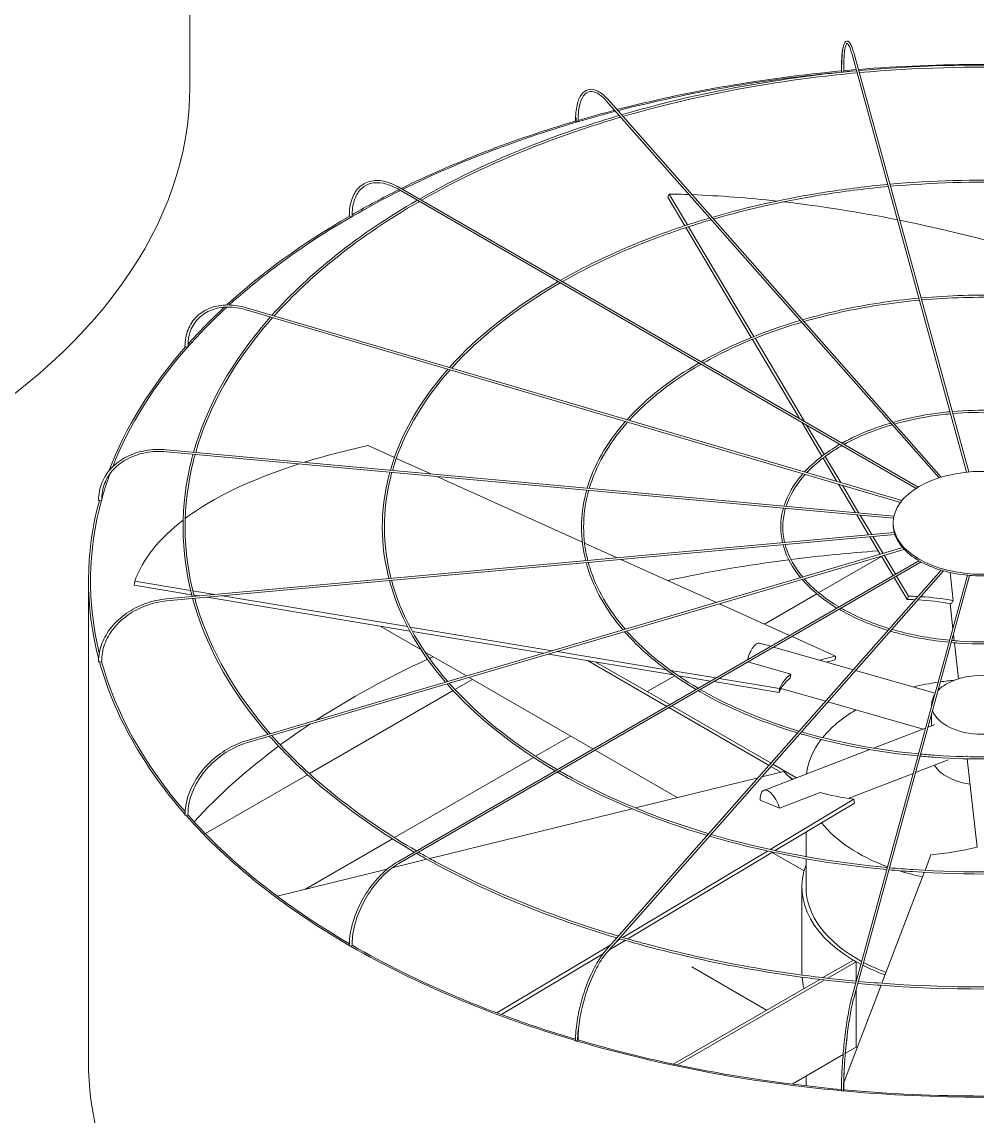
# Model space of a CAD drawing. Header units: millimetres. Extents: x -312439 to 477422, y -331570 to 212570.
# Drawn here: x 396825 to 397105.1, y 107367.5 to 107688.3 of the extents above; entities that cross this region are included whole.
import ezdxf

# ---------------------------------------------------------------- set-up
doc = ezdxf.new("R2010")
doc.units = ezdxf.units.MM

msp = doc.modelspace()

# ---------------------------------------------------------------- linework, layer by layer
at = {"color": 3, "linetype": 'Continuous', "lineweight": 0, "extrusion": (0, 0.816497, 0.57735)}
msp.add_line((396874.304, 107669.266), (396874.304, 107810.006), dxfattribs=at)
at = {"color": 0, "linetype": 'Continuous', "lineweight": 0, "extrusion": (0, 0.816497, 0.57735)}
for p, q in [((397068.481, 107678.708), (397102.074, 107556.253)), ((397069.071, 107678.87), (397102.692, 107556.312)), ((396996.473, 107665.066), (397093.972, 107554.587)), ((397094.614, 107554.786), (396996.932, 107665.471)), ((397087.272, 107551.51), (396935.24, 107639.285)), ((396935.546, 107639.816), (397087.863, 107551.876)), ((397014.472, 107636.843), (397014.843, 107637.81)), ((397019.435, 107628.502), (397014.472, 107636.843)), ((397014.843, 107637.81), (397020.226, 107628.762)), ((397038.935, 107595.728), (397019.756, 107627.963)), ((397020.547, 107628.222), (397039.698, 107596.036)), ((396890.762, 107603.86), (397082.693, 107547.399)), ((396890.935, 107604.447), (397083.102, 107547.917)), ((397053.078, 107571.959), (397039.252, 107595.195)), ((397040.015, 107595.503), (397054.518, 107571.127)), ((397059.643, 107560.924), (397053.719, 107570.882)), ((397055.159, 107570.05), (397060.298, 107561.413)), ((396867.403, 107562.237), (397080.643, 107542.738)), ((397080.758, 107543.342), (396867.459, 107562.847)), ((396934.283, 107560.562), (396926.525, 107564.054)), ((396944.951, 107555.761), (396934.843, 107560.31)), ((397064.047, 107553.522), (397059.959, 107560.394)), ((397060.613, 107560.884), (397065.194, 107553.185)), ((396989.38, 107535.764), (396946.666, 107554.989)), ((397069.491, 107544.372), (397064.508, 107552.748)), ((397065.654, 107552.411), (397070.491, 107544.281)), ((397073.328, 107537.924), (397069.878, 107543.722)), ((397070.878, 107543.63), (397074.225, 107538.006)), ((397080.541, 107540.903), (397080.541, 107541.404)), ((397080.844, 107538.611), (396867.403, 107519.094)), ((397081.025, 107538.013), (396867.459, 107518.484)), ((397076.745, 107532.182), (397073.675, 107537.341)), ((397074.572, 107537.423), (397077.549, 107532.419)), ((396890.762, 107477.471), (397083.332, 107534.12)), ((397083.792, 107533.617), (396890.935, 107476.883)), ((396999.568, 107531.179), (396990.031, 107535.472)), ((397088.093, 107530.295), (396935.24, 107442.045)), ((396935.546, 107441.515), (397088.713, 107529.946)), ((397028.726, 107518.056), (397000.704, 107530.668)), ((397058.69, 107520.926), (397077.113, 107531.562)), ((397080.482, 107525.901), (397077.068, 107531.639)), ((397077.873, 107531.875), (397081.186, 107526.307)), ((397094.649, 107527.51), (396996.473, 107416.265)), ((396996.932, 107415.86), (397095.3, 107527.322)), ((397098.149, 107518.627), (397097.237, 107526.836)), ((396844.55, 107383.653), (396844.55, 107524.393)), ((396857.955, 107523.135), (396858.119, 107524.28)), ((396874.81, 107520.329), (396857.955, 107523.135)), ((396858.119, 107524.28), (396874.506, 107521.552)), ((397068.481, 107402.623), (397102.334, 107526.028)), ((397102.954, 107525.973), (397069.071, 107402.461)), ((397084.626, 107518.936), (397080.795, 107525.374)), ((397081.499, 107525.781), (397084.996, 107519.902)), ((396875.163, 107521.442), (396881.518, 107520.384)), ((396876.972, 107519.969), (396875.471, 107520.219)), ((396883.902, 107519.987), (396938.106, 107510.963)), ((397042.771, 107511.735), (397058.125, 107520.599)), ((397084.626, 107518.936), (397084.996, 107519.902)), ((396938.788, 107509.677), (396879.356, 107519.572)), ((397050.175, 107508.403), (397029.584, 107517.67)), ((397097.206, 107517.756), (397098.03, 107510.34)), ((396942.052, 107504.214), (396930.078, 107511.127)), ((396938.863, 107510.837), (396980.578, 107503.892)), ((396978.032, 107503.143), (396939.556, 107509.549)), ((397063.647, 107502.339), (397050.863, 107508.093)), ((397098.214, 107508.692), (397098.418, 107506.851)), ((396981.964, 107503.661), (397013.993, 107498.329)), ((397041.296, 107506.164), (397044.642, 107505.208)), ((397045.461, 107504.974), (397068.861, 107498.289)), ((397098.487, 107506.231), (397099.662, 107495.665)), ((396955.425, 107496.493), (396943.243, 107503.526)), ((397016.112, 107496.804), (396979.418, 107502.913)), ((396990.934, 107500.995), (397014.139, 107487.598)), ((397015.005, 107488.098), (396993.368, 107500.59)), ((397037.893, 107500.605), (397050.515, 107496.999)), ((397063.482, 107501.194), (397063.647, 107502.339)), ((397015.336, 107498.105), (397028.533, 107495.908)), ((397069.513, 107498.103), (397092.845, 107491.438)), ((396952.016, 107492.521), (396957.16, 107495.491)), ((396992.486, 107475.096), (396956.158, 107496.07)), ((397008.418, 107491.901), (397016.474, 107496.552)), ((397026.957, 107494.998), (397017.536, 107496.567)), ((397047.068, 107491.65), (397027.908, 107494.84)), ((397029.484, 107495.75), (397047.232, 107492.795)), ((396909.342, 107467.884), (396951.472, 107492.207)), ((397047.068, 107491.65), (397047.232, 107492.795)), ((397047.633, 107492.856), (397060.757, 107489.107)), ((397044.724, 107470.94), (397015.618, 107487.744)), ((397061.41, 107488.921), (397089.365, 107480.934)), ((397091.8, 107488.057), (397091.8, 107487.627)), ((397014.752, 107487.244), (397044.14, 107470.277)), ((397091.8, 107485.312), (397091.8, 107481.871)), ((397074.806, 107475.334), (397090.034, 107481.192)), ((397090.744, 107481.465), (397092.689, 107482.213)), ((396975.643, 107472.978), (396985.899, 107478.899)), ((397042.582, 107462.939), (397073.679, 107474.901)), ((396934.288, 107449.102), (396975.048, 107472.635)), ((397017.2, 107460.827), (396993.098, 107474.743)), ((397087.112, 107468.223), (397096.658, 107471.895)), ((397102.201, 107472.832), (397102.174, 107473.074)), ((397105.149, 107446.317), (397102.269, 107472.218)), ((397048.49, 107468.534), (397042.01, 107466.938)), ((397044.681, 107469.965), (397047.556, 107468.304)), ((397052.184, 107466.633), (397045.265, 107470.627)), ((396878.832, 107450.269), (396908.785, 107467.562)), ((397040.966, 107466.681), (397004.95, 107457.81)), ((397050.191, 107466.783), (397051.144, 107466.233)), ((397067.285, 107460.597), (397086.402, 107467.95)), ((397047.209, 107457.777), (397059.141, 107462.367)), ((397041.512, 107460.046), (397047.209, 107457.777)), ((397044.42, 107445.639), (397069.011, 107460.359)), ((397069.217, 107459.228), (397045.96, 107445.307)), ((397069.217, 107459.228), (397069.011, 107460.359)), ((397003.945, 107457.562), (396944.676, 107442.963)), ((397054.976, 107443.546), (397054.976, 107450.703)), ((396908.014, 107433.933), (396933.688, 107448.756)), ((396943.803, 107442.748), (396933.61, 107440.238)), ((397001.277, 107419.815), (397043.654, 107445.181)), ((397045.189, 107444.845), (397002.691, 107419.407)), ((397054.39, 107439.355), (397045.038, 107444.755)), ((397054.976, 107434.614), (397054.976, 107442.924)), ((397091.618, 107444.053), (397089.879, 107439.515)), ((396932.164, 107439.881), (396899.904, 107431.935)), ((397089.649, 107438.915), (397077.194, 107406.406)), ((397053.751, 107409.611), (397053.751, 107434.614)), ((396964.334, 107397.702), (396997.734, 107417.695)), ((397001.972, 107418.976), (396997.119, 107416.072)), ((396999.466, 107418.731), (397000.561, 107419.387)), ((396995.545, 107415.13), (396965.626, 107397.221)), ((397021.524, 107411.183), (397043.425, 107398.539)), ((397068.851, 107413.218), (397059.909, 107408.056)), ((397061.352, 107407.889), (397069.717, 107412.718)), ((397069.717, 107412.718), (397068.851, 107413.218)), ((397069.717, 107412.718), (397069.717, 107407.13)), ((397059.023, 107407.544), (397016.037, 107382.726)), ((397017.305, 107382.458), (397060.461, 107407.375)), ((397076.965, 107405.809), (397066.043, 107377.302)), ((397069.717, 107404.815), (397069.717, 107387.715)), ((397065.848, 107385.482), (397050.878, 107376.838)), ((397069.717, 107387.715), (397066.513, 107385.866)), ((397054.976, 107378.218), (397054.976, 107379.204)), ((397065.365, 107375.533), (397065.263, 107375.264))]:
    msp.add_line(p, q, dxfattribs=at)
at = {"color": 0, "linetype": 'Continuous', "lineweight": 0}
for centre, major_axis, ratio, start_param, end_param in [((396612.079, 107810.006), (-262.225, 0), 0.5773503, 2.0421116, 2.6702774), ((397106.776, 107524.393), (-262.225, 0), 0.5773503, 4.8709744, 5.1337903), ((397065.67, 107673.9), (0.306, 0), 0.5773503, 3.1415927, 3.7072911), ((397065.718, 107673.725), (0.306, 0.001), 0.5647458, 3.2969897, 4.867786), ((397065.718, 107673.725), (0.306, 0.001), 0.5647458, 4.867786, 6.2831853), ((397106.776, 107524.393), (-261.613, 0), 0.5773503, 4.8601846, 4.8693633), ((397106.776, 107524.393), (-262.225, 0), 0.5773503, 4.8542575, 4.8684283), ((397106.776, 107524.393), (-262.225, 0), 0.5773503, 4.5737285, 4.8518651), ((397106.776, 107524.393), (-261.613, 0), 0.5773503, 4.8702538, 5.1336735), ((397106.776, 107524.393), (-261.613, 0), 0.5773503, 5.1364588, 5.1836819), ((397106.776, 107524.393), (-262.225, 0), 0.5773503, 5.1365691, 5.1818933), ((397106.776, 107524.393), (-262.225, 0), 0.5773503, 5.1849758, 5.420347), ((397106.776, 107524.393), (-261.613, 0), 0.5773503, 5.183912, 5.4201653), ((396987.689, 107659.271), (0.306, 0), 0.5773503, 3.1415927, 4.134446), ((396987.828, 107659.113), (0.306, 0.003), 0.5659728, 3.6079382, 5.1787345), ((396987.828, 107659.113), (0.306, 0.003), 0.5659728, 5.1787345, 6.2831853), ((397106.776, 107524.393), (-261.613, 0), 0.5773503, 5.4234857, 5.718128), ((397106.776, 107524.393), (-262.225, 0), 0.5773503, 5.4236595, 5.4949761), ((397107.146, 107482.676), (-236.033, 90.421), 0.5343599, 5.2814302, 5.3074736), ((397107.146, 107482.676), (-236.033, 90.421), 0.5343599, 5.1688261, 5.2776752), ((397107.146, 107482.676), (-236.033, 90.421), 0.5343599, 5.0198116, 5.1604272), ((397106.776, 107524.393), (-262.225, 0), 0.5773503, 5.4989549, 5.7196003), ((396921.354, 107631.446), (0.306, 0), 0.5773503, 3.1415927, 4.450555), ((396921.571, 107631.321), (0.306, 0.004), 0.5683066, 3.9193388, 5.4901351), ((396921.571, 107631.321), (0.306, 0.004), 0.5683066, 5.4901351, 6.2831853), ((397107.146, 107482.676), (-236.033, 90.421), 0.5343599, 4.8289255, 5.0170065), ((397106.776, 107524.393), (-261.613, 0), 0.5773503, 5.7230202, 5.8115447), ((397106.776, 107524.393), (-262.225, 0), 0.5773503, 5.7247725, 5.8068149), ((397106.776, 107524.393), (-262.225, 0), 0.5773503, 5.8129334, 6.0685314), ((397106.776, 107524.393), (-261.613, 0), 0.5773503, 5.8119417, 6.0598961), ((396873.159, 107593.147), (0.306, 0), 0.5773503, 3.1415927, 4.7647143), ((396873.432, 107593.067), (0.306, 0.005), 0.5715189, 4.2314546, 5.8022509), ((396873.432, 107593.067), (0.306, 0.005), 0.5715189, 5.8022509, 6.2831853), ((397106.94, 107482.854), (-250.189, 35.961), 0.3284711, 5.5638228, 5.6785471), ((397106.94, 107482.854), (-250.189, 35.961), 0.3284711, 5.6885713, 5.965771), ((397106.776, 107524.393), (-261.613, 0), 0.5773503, 6.0736106, 6.1250005), ((397106.776, 107524.393), (-262.225, 0), 0.5773503, 6.126925, 6.4343205), ((397106.776, 107524.393), (-261.613, 0), 0.5773503, 6.1262297, 6.4235661), ((396847.822, 107548.125), (0.306, 0), 0.5773503, 3.1415927, 5.0788735), ((396848.124, 107548.097), (0.306, 0.006), 0.5752952, 4.5444916, 6.1152879), ((396848.124, 107548.097), (0.306, 0.006), 0.5752952, 6.1152879, 6.2831853), ((397106.94, 107482.854), (-250.189, 35.961), 0.3284711, 5.9728515, 6.2156373), ((397106.667, 107540.903), (-26.126, 0), 0.5773503, 0, 0.1535113), ((397106.667, 107540.903), (-26.126, 0), 0.5773503, 0.160648, 0.4676706), ((397106.776, 107383.153), (-261.613, 0), 0.5773503, 4.8296672, 4.9289778), ((397106.667, 107540.903), (-26.126, 0), 0.5773503, 0.4748072, 0.7818298), ((397106.776, 107383.153), (-261.613, 0), 0.5773503, 4.9315023, 5.0730373), ((397106.667, 107540.903), (-26.126, 0), 0.5773503, 0.7889665, 1.0959891), ((397106.667, 107540.903), (-26.126, 0), 0.5773503, 1.1031258, 1.4101484), ((397106.667, 107540.903), (-26.126, 0), 0.5773503, 1.417285, 1.7243076), ((397107.146, 107482.676), (56.639, -21.698), 0.5343599, 2.113134, 2.1658809), ((397107.146, 107482.676), (56.639, -21.698), 0.5343599, 1.92896, 2.0989228), ((397106.776, 107481.709), (-56.639, 21.698), 0.5343599, 5.2632147, 5.3074736), ((397106.776, 107481.709), (-56.639, 21.698), 0.5343599, 5.0728277, 5.2488944), ((397039.777, 107500.849), (1.518, 5.315), 0.3621096, 0, 1.5955332), ((396847.822, 107500.785), (0.306, 0), 0.5773503, 3.1415927, 5.3930328), ((397106.776, 107524.393), (-262.225, 0), 0.5773503, 0.15775, 0.4689102), ((396848.124, 107500.813), (0.306, 0.006), 0.5792658, 4.8585762, 6.2831853), ((397106.776, 107524.393), (-261.613, 0), 0.5773503, 0.1573017, 0.4645126), ((397106.776, 107383.153), (-261.613, 0), 0.5773503, 5.3840325, 5.5566031), ((397106.776, 107383.153), (-261.613, 0), 0.5773503, 5.3759613, 5.381266), ((397106.94, 107482.854), (-60.036, 8.629), 0.3284711, 5.5638228, 5.6832782), ((397106.776, 107481.709), (-60.036, 8.629), 0.3284711, 5.5638228, 5.6281345), ((397106.776, 107481.709), (-60.036, 8.629), 0.3284711, 5.9809914, 6.2156373), ((397106.94, 107482.854), (-60.036, 8.629), 0.3284711, 5.9787164, 6.2156373), ((397106.776, 107465.744), (-51.8, 0), 0.5773503, 4.9668384, 5.1151413), ((397106.776, 107488.057), (-14.976, 0), 0.5773503, 5.4977871, 5.7722245), ((397106.776, 107465.744), (-51.8, 0), 0.5773503, 4.8725497, 4.9536635), ((397106.776, 107488.057), (-14.976, 0), 0.5773503, 3.6916997, 5.4977871), ((397106.776, 107488.057), (-14.976, 0), 0.5773503, 5.9253681, 6.3268432), ((397106.776, 107465.744), (-51.8, 0), 0.5773503, 5.5125312, 5.8454489), ((397106.776, 107488.057), (-14.976, 0), 0.5773503, 0.1968015, 2.9056449), ((397106.776, 107383.153), (-261.613, 0), 0.5773503, 5.5668053, 5.6187776), ((397106.776, 107383.153), (-261.613, 0), 0.5773503, 5.6218563, 5.7966666), ((397106.776, 107465.744), (-51.8, 0), 0.5773503, 5.864801, 6.2160224), ((397106.57, 107482.841), (-59.674, -10.853), 0.3443205, 0.1772511, 0.3142745), ((397106.776, 107473.149), (-14.976, 0), 0.5773503, 0.3310244, 1.3226651), ((397044.566, 107457.78), (-1.984, 5.159), 0.4527097, 4.5393785, 7.2340672), ((397106.57, 107482.841), (-59.674, -10.853), 0.3443205, 0.5921448, 0.8290657), ((396873.159, 107455.763), (0.306, 0), 0.5773503, 3.1415927, 5.7071921), ((397106.776, 107524.393), (-262.225, 0), 0.5773503, 0.4717795, 0.7837457), ((396873.432, 107455.843), (0.306, 0.005), 0.5830421, 5.1737369, 6.2831853), ((397106.776, 107524.393), (-261.613, 0), 0.5773503, 0.4715588, 0.781436), ((397106.776, 107465.744), (-51.8, 0), 0.5773503, 0.4237953, 1.0021877), ((397106.405, 107482.649), (-56.425, -22.248), 0.5660586, 1.0925617, 1.3294826), ((397106.776, 107434.614), (-53.025, 0), 0.5773503, 6.0678252, 7.1147249), ((397106.776, 107465.744), (-51.8, 0), 0.5773503, 1.0153625, 1.0203014), ((397106.776, 107465.744), (-51.8, 0), 0.5773503, 1.0757224, 1.2236785), ((397106.776, 107434.614), (-51.8, 0), 0.5773503, 0, 0.8158921), ((396921.354, 107417.465), (0.306, 0), 0.5773503, 3.1415927, 6.0213513), ((397106.776, 107524.393), (-262.225, 0), 0.5773503, 0.7858257, 1.0981183), ((396921.571, 107417.59), (0.306, 0.004), 0.5862544, 5.4898935, 6.2831853), ((397106.776, 107524.393), (-261.613, 0), 0.5773503, 0.7858227, 1.096892), ((397106.776, 107434.614), (-53.025, 0), 0.5773503, 0.8456372, 1.0001122), ((397106.776, 107434.614), (-51.8, 0), 0.5773503, 0.8304704, 0.9913861), ((397106.776, 107409.611), (-53.025, 0), 0.5773503, 0, 0.0255506), ((397106.776, 107409.611), (-53.025, 0), 0.5773503, 0.0459168, 0.1554998), ((396987.689, 107389.639), (-0.306, 0), 0.5773503, 0, 3.1415927), ((397106.776, 107524.393), (-262.225, 0), 0.5773503, 1.0998851, 1.4125333), ((396987.828, 107389.797), (-0.306, -0.003), 0.5885883, 2.6652649, 3.1415927), ((397106.776, 107524.393), (-261.613, 0), 0.5773503, 1.1000981, 1.4118355), ((397106.776, 107409.611), (-53.025, 0), 0.5773503, 0.7969487, 0.8037884), ((397106.776, 107378.218), (-51.8, 0), 0.5773503, 0, 0.0632109), ((397065.67, 107375.01), (-0.306, 0), 0.5773503, 0, 3.1415927), ((397106.776, 107524.393), (-262.225, 0), 0.5773503, 1.4139544, 1.727034), ((397065.718, 107375.185), (-0.306, -0.001), 0.5898153, 2.9827557, 3.1415927), ((397106.776, 107524.393), (-261.613, 0), 0.5773503, 1.41439, 1.726367)]:
    msp.add_ellipse(centre, major_axis=major_axis, ratio=ratio, start_param=start_param, end_param=end_param, dxfattribs=at)
at = {"color": 3, "linetype": 'Continuous', "lineweight": 0}
for centre, start_param, end_param in [((396612.079, 107669.266), 2.3561945, 3.1415927), ((397106.776, 107383.653), 0, 2.3561945)]:
    msp.add_ellipse(centre, major_axis=(-262.225, 0), ratio=0.5773503, start_param=start_param, end_param=end_param, dxfattribs=at)
at = {"color": 0, "linetype": 'Continuous', "lineweight": 0}
msp.add_ellipse((397106.667, 107541.404), major_axis=(-26.126, 0), ratio=0.5773503, dxfattribs=at)
for points, knots in [([(397065.364, 107673.9), (397065.364, 107675.603), (397065.415, 107677.12), (397065.618, 107679.639), (397065.768, 107680.638), (397066.17, 107682.06), (397066.395, 107682.575), (397067.18, 107682.69), (397067.429, 107682.543), (397067.98, 107681.958), (397068.287, 107681.303), (397068.767, 107679.921), (397068.919, 107679.424), (397069.071, 107678.87)], [4.712389, 4.712389, 4.712389, 4.712389, 5.0265482, 5.0265482, 5.3407075, 5.3407075, 5.6548668, 5.6548668, 5.8236028, 5.8236028, 6.1377621, 6.1377621, 6.2831853, 6.2831853, 6.2831853, 6.2831853]), ([(397068.481, 107678.708), (397068.162, 107679.868), (397067.843, 107680.759), (397067.287, 107681.84), (397067.038, 107681.99), (397067.011, 107681.99), (397066.806, 107681.841), (397066.454, 107680.677), (397066.31, 107679.827), (397066.099, 107677.583), (397066.037, 107676.153), (397066.024, 107674.265), (397066.023, 107673.998), (397066.024, 107673.726)], [0, 0, 0, 0, 0.3152669, 0.3152669, 0.6094726, 0.6094726, 0.9267406, 0.9267406, 1.2208373, 1.2208373, 1.5356304, 1.5356304, 1.5863402, 1.5863402, 1.5863402, 1.5863402]), ([(397065.746, 107680.036), (397065.737, 107679.975), (397065.728, 107679.913), (397065.576, 107678.826), (397065.482, 107677.523), (397065.418, 107675.285), (397065.409, 107674.525), (397065.412, 107673.725)], [1.10131175, 1.10131175, 1.10131175, 1.10131175, 1.12076762, 1.12076762, 1.43803566, 1.43803566, 1.5863026, 1.5863026, 1.5863026, 1.5863026]), ([(397069.79, 107673.933), (397061.784, 107673.196), (397053.843, 107672.219), (397030.416, 107668.593), (397015.254, 107665.245), (397000.847, 107661.034)], [5.65586592, 5.65586592, 5.65586592, 5.65586592, 5.75969853, 5.75969853, 5.96646224, 5.96646224, 5.96646224, 5.96646224]), ([(397142.924, 107673.989), (397135.43, 107674.667), (397127.878, 107675.135), (397103.65, 107675.951), (397086.892, 107675.48), (397070.41, 107673.989)], [5.342386, 5.342386, 5.342386, 5.342386, 5.43953692, 5.43953692, 5.65318828, 5.65318828, 5.65318828, 5.65318828]), ([(397142.76, 107673.389), (397135.242, 107674.067), (397127.666, 107674.533), (397103.548, 107675.332), (397086.925, 107674.864), (397070.575, 107673.389)], [5.34285963, 5.34285963, 5.34285963, 5.34285963, 5.44045758, 5.44045758, 5.65271466, 5.65271466, 5.65271466, 5.65271466]), ([(397069.955, 107673.333), (397061.878, 107672.592), (397053.868, 107671.606), (397030.547, 107667.988), (397015.551, 107664.68), (397001.295, 107660.527)], [5.65539644, 5.65539644, 5.65539644, 5.65539644, 5.76029586, 5.76029586, 5.96514032, 5.96514032, 5.96514032, 5.96514032]), ([(396987.383, 107659.271), (396987.383, 107660.986), (396987.533, 107662.535), (396988.13, 107665.161), (396988.574, 107666.239), (396989.755, 107667.824), (396990.504, 107668.33), (396992.144, 107668.615), (396993.004, 107668.441), (396994.817, 107667.521), (396995.782, 107666.735), (396996.806, 107665.612), (396996.869, 107665.542), (396996.932, 107665.471)], [4.712389, 4.712389, 4.712389, 4.712389, 5.0265482, 5.0265482, 5.3407075, 5.3407075, 5.6548668, 5.6548668, 5.9484515, 5.9484515, 6.2626108, 6.2626108, 6.2831853, 6.2831853, 6.2831853, 6.2831853]), ([(396996.473, 107665.066), (396995.559, 107666.101), (396994.65, 107666.867), (396992.967, 107667.789), (396992.202, 107667.945), (396990.86, 107667.71), (396990.263, 107667.316), (396989.236, 107665.918), (396988.819, 107664.913), (396988.267, 107662.41), (396988.127, 107660.919), (396988.134, 107659.212), (396988.134, 107659.164), (396988.134, 107659.116)], [0, 0, 0, 0, 0.3146448, 0.3146448, 0.6289116, 0.6289116, 0.9461796, 0.9461796, 1.2634477, 1.2634477, 1.5772832, 1.5772832, 1.5863402, 1.5863402, 1.5863402, 1.5863402]), ([(397000.199, 107660.844), (396992.525, 107658.583), (396985.068, 107656.078), (396964.835, 107648.39), (396952.658, 107642.682), (396941.581, 107636.332)], [5.96956861, 5.96956861, 5.96956861, 5.96956861, 6.07987049, 6.07987049, 6.27966483, 6.27966483, 6.27966483, 6.27966483]), ([(397000.646, 107660.337), (396992.873, 107658.054), (396985.321, 107655.521), (396965.171, 107647.86), (396953.145, 107642.231), (396942.195, 107635.977)], [5.96825255, 5.96825255, 5.96825255, 5.96825255, 6.08012371, 6.08012371, 6.27780239, 6.27780239, 6.27780239, 6.27780239]), ([(396987.531, 107660.126), (396987.525, 107659.921), (396987.522, 107659.714), (396987.52, 107659.375), (396987.521, 107659.244), (396987.522, 107659.113)], [7.805980691, 7.805980691, 7.805980691, 7.805980691, 7.845140151, 7.845140151, 7.869416781, 7.869416781, 7.869416781, 7.869416781]), ([(396921.048, 107631.446), (396921.048, 107633.171), (396921.284, 107634.766), (396922.218, 107637.545), (396922.916, 107638.729), (396924.715, 107640.549), (396925.813, 107641.185), (396928.281, 107641.837), (396929.648, 107641.854), (396932.513, 107641.285), (396934.012, 107640.697), (396935.519, 107639.831), (396935.533, 107639.824), (396935.546, 107639.816)], [0, 0, 0, 0, 0.3141593, 0.3141593, 0.6283185, 0.6283185, 0.9411039, 0.9411039, 1.2538555, 1.2538555, 1.5680148, 1.5680148, 1.5707963, 1.5707963, 1.5707963, 1.5707963]), ([(397133.782, 107640.661), (397128.198, 107641.165), (397122.572, 107641.512), (397104.455, 107642.124), (397091.901, 107641.774), (397079.553, 107640.661)], [5.34296141, 5.34296141, 5.34296141, 5.34296141, 5.43938168, 5.43938168, 5.65261288, 5.65261288, 5.65261288, 5.65261288]), ([(396935.24, 107639.285), (396933.802, 107640.116), (396932.37, 107640.676), (396929.671, 107641.211), (396928.404, 107641.186), (396926.153, 107640.573), (396925.166, 107639.985), (396923.544, 107638.292), (396922.908, 107637.183), (396922.063, 107634.536), (396921.855, 107632.998), (396921.877, 107631.325)], [4.712389, 4.712389, 4.712389, 4.712389, 5.029657, 5.029657, 5.3469251, 5.3469251, 5.6641931, 5.6641931, 5.9814611, 5.9814611, 6.2987292, 6.2987292, 6.2987292, 6.2987292]), ([(397078.933, 107640.605), (397072.948, 107640.053), (397067.012, 107639.322), (397049.496, 107636.612), (397038.158, 107634.112), (397027.38, 107630.969)], [5.65618024, 5.65618024, 5.65618024, 5.65618024, 5.75959703, 5.75959703, 5.96555925, 5.96555925, 5.96555925, 5.96555925]), ([(397079.098, 107640.005), (397073.042, 107639.449), (397067.037, 107638.709), (397049.627, 107636.007), (397038.454, 107633.547), (397027.828, 107630.462)], [5.6555551, 5.6555551, 5.6555551, 5.6555551, 5.760393, 5.760393, 5.9637948, 5.9637948, 5.9637948, 5.9637948]), ([(397133.617, 107640.061), (397128.01, 107640.564), (397122.36, 107640.91), (397104.352, 107641.506), (397091.934, 107641.157), (397079.718, 107640.061)], [5.34359392, 5.34359392, 5.34359392, 5.34359392, 5.44060854, 5.44060854, 5.65198037, 5.65198037, 5.65198037, 5.65198037]), ([(397026.731, 107630.779), (397020.981, 107629.084), (397015.392, 107627.207), (397000.271, 107621.462), (396991.181, 107617.206), (396982.904, 107612.473)], [5.96969757, 5.96969757, 5.96969757, 5.96969757, 6.07982614, 6.07982614, 6.27841616, 6.27841616, 6.27841616, 6.27841616]), ([(397027.179, 107630.272), (397021.328, 107628.556), (397015.646, 107626.65), (397000.607, 107620.931), (396991.667, 107616.756), (396983.519, 107612.119)], [5.96794353, 5.96794353, 5.96794353, 5.96794353, 6.08016355, 6.08016355, 6.27592849, 6.27592849, 6.27592849, 6.27592849]), ([(397088.073, 107607.288), (397084.11, 107606.921), (397080.18, 107606.437), (397068.573, 107604.642), (397061.055, 107602.99), (397053.905, 107600.913)], [5.65683386, 5.65683386, 5.65683386, 5.65683386, 5.75939254, 5.75939254, 5.96383461, 5.96383461, 5.96383461, 5.96383461]), ([(397088.238, 107606.688), (397084.204, 107606.317), (397080.205, 107605.824), (397068.704, 107604.037), (397061.352, 107602.425), (397054.353, 107600.406)], [5.65589869, 5.65589869, 5.65589869, 5.65589869, 5.76058509, 5.76058509, 5.96118261, 5.96118261, 5.96118261, 5.96118261]), ([(397124.642, 107607.344), (397120.968, 107607.673), (397117.268, 107607.901), (397105.258, 107608.308), (397096.908, 107608.079), (397088.693, 107607.344)], [5.34408303, 5.34408303, 5.34408303, 5.34408303, 5.43906993, 5.43906993, 5.65149126, 5.65149126, 5.65149126, 5.65149126]), ([(397124.477, 107606.744), (397120.78, 107607.073), (397117.056, 107607.299), (397105.155, 107607.69), (397096.941, 107607.463), (397088.857, 107606.744)], [5.34503474, 5.34503474, 5.34503474, 5.34503474, 5.44090812, 5.44090812, 5.65053954, 5.65053954, 5.65053954, 5.65053954]), ([(396872.853, 107593.147), (396872.853, 107594.88), (396873.153, 107596.53), (396874.328, 107599.499), (396875.204, 107600.818), (396877.445, 107602.985), (396878.809, 107603.833), (396881.88, 107604.974), (396883.587, 107605.268), (396887.176, 107605.281), (396889.057, 107605), (396890.935, 107604.447)], [4.712389, 4.712389, 4.712389, 4.712389, 5.0265482, 5.0265482, 5.3407075, 5.3407075, 5.6548668, 5.6548668, 5.969026, 5.969026, 6.2831853, 6.2831853, 6.2831853, 6.2831853]), ([(396890.762, 107603.86), (396888.946, 107604.394), (396887.134, 107604.661), (396883.699, 107604.638), (396882.078, 107604.348), (396879.186, 107603.248), (396877.915, 107602.438), (396875.84, 107600.38), (396875.036, 107599.131), (396873.971, 107596.308), (396873.71, 107594.733), (396873.738, 107593.072)], [0, 0, 0, 0, 0.317268, 0.317268, 0.6345361, 0.6345361, 0.9518041, 0.9518041, 1.2690722, 1.2690722, 1.5863402, 1.5863402, 1.5863402, 1.5863402]), ([(396897.903, 107601.759), (396897.678, 107601.504), (396897.454, 107601.248), (396886.614, 107588.779), (396879.216, 107575.625), (396875.381, 107562.122)], [0.31387846, 0.31387846, 0.31387846, 0.31387846, 0.32022171, 0.32022171, 0.6228537, 0.6228537, 0.6228537, 0.6228537]), ([(396898.552, 107601.568), (396898.279, 107601.261), (396898.009, 107600.953), (396887.177, 107588.507), (396879.823, 107575.451), (396876.001, 107562.066)], [0.31209175, 0.31209175, 0.31209175, 0.31209175, 0.31977769, 0.31977769, 0.62202139, 0.62202139, 0.62202139, 0.62202139]), ([(397053.256, 107600.723), (397049.431, 107599.595), (397045.714, 107598.346), (397035.703, 107594.544), (397029.696, 107591.738), (397024.218, 107588.621)], [5.97003164, 5.97003164, 5.97003164, 5.97003164, 6.07973571, 6.07973571, 6.27604568, 6.27604568, 6.27604568, 6.27604568]), ([(397053.703, 107600.217), (397049.779, 107599.067), (397045.967, 107597.789), (397036.039, 107594.013), (397030.183, 107591.288), (397024.834, 107588.266)], [5.96740299, 5.96740299, 5.96740299, 5.96740299, 6.08024114, 6.08024114, 6.27230164, 6.27230164, 6.27230164, 6.27230164]), ([(396949.969, 107586.443), (396949.792, 107586.243), (396949.617, 107586.043), (396941.523, 107576.731), (396935.987, 107566.919), (396933.091, 107556.845)], [0.31368489, 0.31368489, 0.31368489, 0.31368489, 0.32029533, 0.32029533, 0.62093354, 0.62093354, 0.62093354, 0.62093354]), ([(396950.618, 107586.252), (396950.394, 107586), (396950.172, 107585.747), (396942.086, 107576.459), (396936.595, 107566.746), (396933.712, 107556.788)], [0.31130083, 0.31130083, 0.31130083, 0.31130083, 0.31970361, 0.31970361, 0.61980435, 0.61980435, 0.61980435, 0.61980435]), ([(397115.502, 107574.027), (397113.739, 107574.182), (397111.964, 107574.29), (397106.062, 107574.493), (397101.915, 107574.384), (397097.833, 107574.027)], [5.34742678, 5.34742678, 5.34742678, 5.34742678, 5.43812478, 5.43812478, 5.64814751, 5.64814751, 5.64814751, 5.64814751]), ([(397002.026, 107571.129), (397001.902, 107570.988), (397001.778, 107570.846), (396996.429, 107564.69), (396992.755, 107558.218), (396990.8, 107551.568)], [0.31344956, 0.31344956, 0.31344956, 0.31344956, 0.32044212, 0.32044212, 0.61727915, 0.61727915, 0.61727915, 0.61727915]), ([(397097.213, 107573.971), (397095.273, 107573.789), (397093.348, 107573.551), (397087.65, 107572.673), (397083.953, 107571.867), (397080.431, 107570.857)], [5.65878241, 5.65878241, 5.65878241, 5.65878241, 5.75876753, 5.75876753, 5.95869527, 5.95869527, 5.95869527, 5.95869527]), ([(397097.377, 107573.371), (397095.367, 107573.185), (397093.373, 107572.938), (397087.781, 107572.068), (397084.251, 107571.302), (397080.88, 107570.348)], [5.65692719, 5.65692719, 5.65692719, 5.65692719, 5.76114351, 5.76114351, 5.95335964, 5.95335964, 5.95335964, 5.95335964]), ([(397115.337, 107573.427), (397113.551, 107573.581), (397111.752, 107573.688), (397105.96, 107573.875), (397101.948, 107573.768), (397097.997, 107573.427)], [5.34934775, 5.34934775, 5.34934775, 5.34934775, 5.44178794, 5.44178794, 5.64622654, 5.64622654, 5.64622654, 5.64622654]), ([(397002.676, 107570.938), (397002.503, 107570.744), (397002.333, 107570.551), (396996.993, 107564.419), (396993.363, 107558.045), (396991.422, 107551.511)], [0.30986952, 0.30986952, 0.30986952, 0.30986952, 0.31955549, 0.31955549, 0.6155298, 0.6155298, 0.6155298, 0.6155298]), ([(397079.781, 107570.668), (397077.882, 107570.107), (397076.036, 107569.486), (397071.136, 107567.625), (397068.212, 107566.27), (397065.534, 107564.767)], [5.97102709, 5.97102709, 5.97102709, 5.97102709, 6.0794509, 6.0794509, 6.26898955, 6.26898955, 6.26898955, 6.26898955]), ([(397080.228, 107570.161), (397078.23, 107569.578), (397076.29, 107568.928), (397071.472, 107567.095), (397068.7, 107565.819), (397066.152, 107564.411)], [5.96578422, 5.96578422, 5.96578422, 5.96578422, 6.08045705, 6.08045705, 6.26142742, 6.26142742, 6.26142742, 6.26142742]), ([(396847.515, 107548.125), (396847.515, 107549.861), (396847.848, 107551.569), (396849.147, 107554.755), (396850.113, 107556.233), (396852.578, 107558.811), (396854.076, 107559.912), (396857.456, 107561.633), (396859.337, 107562.253), (396863.299, 107562.955), (396865.379, 107563.037), (396867.459, 107562.847)], [4.712389, 4.712389, 4.712389, 4.712389, 5.0265482, 5.0265482, 5.3407075, 5.3407075, 5.6548668, 5.6548668, 5.969026, 5.969026, 6.2831853, 6.2831853, 6.2831853, 6.2831853]), ([(396867.403, 107562.237), (396865.387, 107562.421), (396863.373, 107562.339), (396859.549, 107561.651), (396857.741, 107561.045), (396854.509, 107559.374), (396853.087, 107558.31), (396850.768, 107555.831), (396849.872, 107554.417), (396848.687, 107551.379), (396848.399, 107549.755), (396848.43, 107548.103)], [6.2831853, 6.2831853, 6.2831853, 6.2831853, 6.6004533, 6.6004533, 6.9177214, 6.9177214, 7.2349894, 7.2349894, 7.5522575, 7.5522575, 7.8695255, 7.8695255, 7.8695255, 7.8695255]), ([(396875.213, 107561.523), (396875.053, 107560.945), (396874.9, 107560.367), (396871.402, 107546.547), (396871.469, 107533.013), (396874.951, 107519.784)], [0.6273321, 0.6273321, 0.6273321, 0.6273321, 0.64026634, 0.64026634, 0.9362265, 0.9362265, 0.9362265, 0.9362265]), ([(396875.833, 107561.466), (396875.67, 107560.881), (396875.515, 107560.296), (396872.012, 107546.51), (396872.081, 107533.029), (396875.57, 107519.84)], [0.62653255, 0.62653255, 0.62653255, 0.62653255, 0.63973087, 0.63973087, 0.93697289, 0.93697289, 0.93697289, 0.93697289]), ([(396932.922, 107556.246), (396932.797, 107555.794), (396932.678, 107555.342), (396930.065, 107545.018), (396930.097, 107534.927), (396932.656, 107525.061)], [0.62689443, 0.62689443, 0.62689443, 0.62689443, 0.64035432, 0.64035432, 0.93404611, 0.93404611, 0.93404611, 0.93404611]), ([(396933.542, 107556.189), (396933.414, 107555.73), (396933.292, 107555.271), (396930.675, 107544.98), (396930.709, 107534.942), (396933.274, 107525.117)], [0.62582334, 0.62582334, 0.62582334, 0.62582334, 0.63964072, 0.63964072, 0.93502054, 0.93502054, 0.93502054, 0.93502054]), ([(397054.084, 107555.815), (397054.011, 107555.732), (397053.938, 107555.649), (397051.335, 107552.65), (397049.524, 107549.516), (397048.513, 107546.291)], [0.31275087, 0.31275087, 0.31275087, 0.31275087, 0.32087906, 0.32087906, 0.60646372, 0.60646372, 0.60646372, 0.60646372]), ([(397054.734, 107555.623), (397054.613, 107555.489), (397054.493, 107555.354), (397051.9, 107552.379), (397050.133, 107549.344), (397049.138, 107546.233)], [0.30556743, 0.30556743, 0.30556743, 0.30556743, 0.31911145, 0.31911145, 0.60263629, 0.60263629, 0.60263629, 0.60263629]), ([(396990.629, 107550.969), (396990.539, 107550.647), (396990.454, 107550.325), (396988.728, 107543.496), (396988.726, 107536.845), (396990.366, 107530.338)], [0.62618978, 0.62618978, 0.62618978, 0.62618978, 0.64052907, 0.64052907, 0.92987427, 0.92987427, 0.92987427, 0.92987427]), ([(396991.249, 107550.912), (396991.156, 107550.583), (396991.068, 107550.253), (396989.338, 107543.458), (396989.338, 107536.86), (396990.983, 107530.394)], [0.62457061, 0.62457061, 0.62457061, 0.62457061, 0.6394598, 0.6394598, 0.93127617, 0.93127617, 0.93127617, 0.93127617]), ([(397048.335, 107545.692), (397048.281, 107545.5), (397048.23, 107545.308), (397047.39, 107541.973), (397047.356, 107538.763), (397048.081, 107535.615)], [0.62410482, 0.62410482, 0.62410482, 0.62410482, 0.64104385, 0.64104385, 0.91753144, 0.91753144, 0.91753144, 0.91753144]), ([(397048.956, 107545.635), (397048.899, 107545.436), (397048.844, 107545.236), (397048.001, 107541.936), (397047.969, 107538.777), (397048.697, 107535.672)], [0.62079185, 0.62079185, 0.62079185, 0.62079185, 0.63891194, 0.63891194, 0.91997787, 0.91997787, 0.91997787, 0.91997787]), ([(397048.229, 107535.014), (397048.298, 107534.75), (397048.372, 107534.486), (397049.387, 107531.134), (397051.055, 107528.127), (397053.388, 107525.311)], [0.93516687, 0.93516687, 0.93516687, 0.93516687, 0.95843835, 0.95843835, 1.2316048, 1.2316048, 1.2316048, 1.2316048]), ([(397048.847, 107535.071), (397048.916, 107534.812), (397048.99, 107534.555), (397050.007, 107531.258), (397051.678, 107528.288), (397054.029, 107525.5)], [0.93813971, 0.93813971, 0.93813971, 0.93813971, 0.96156851, 0.96156851, 1.23828559, 1.23828559, 1.23828559, 1.23828559]), ([(396990.522, 107529.737), (396990.645, 107529.278), (396990.776, 107528.82), (396992.853, 107521.989), (396996.372, 107515.783), (397001.322, 107509.995)], [0.93878416, 0.93878416, 0.93878416, 0.93878416, 0.9592157, 0.9592157, 1.24402203, 1.24402203, 1.24402203, 1.24402203]), ([(396991.141, 107529.794), (396991.263, 107529.341), (396991.394, 107528.889), (396993.473, 107522.114), (396996.996, 107515.946), (397001.967, 107510.184)], [0.94031776, 0.94031776, 0.94031776, 0.94031776, 0.96078603, 0.96078603, 1.24747633, 1.24747633, 1.24747633, 1.24747633]), ([(396932.815, 107524.46), (396932.991, 107523.807), (396933.179, 107523.154), (396936.319, 107512.844), (396941.69, 107503.441), (396949.262, 107494.68)], [0.94000678, 0.94000678, 0.94000678, 0.94000678, 0.95947637, 0.95947637, 1.24820492, 1.24820492, 1.24820492, 1.24820492]), ([(396933.434, 107524.517), (396933.61, 107523.869), (396933.797, 107523.223), (396936.939, 107512.97), (396942.315, 107503.604), (396949.908, 107494.87)], [0.94103976, 0.94103976, 0.94103976, 0.94103976, 0.9605244, 0.9605244, 1.25053309, 1.25053309, 1.25053309, 1.25053309]), ([(397053.821, 107524.8), (397054.067, 107524.515), (397054.32, 107524.232), (397057.126, 107521.2), (397060.321, 107518.657), (397064.046, 107516.412)], [1.24820371, 1.24820371, 1.24820371, 1.24820371, 1.27608724, 1.27608724, 1.54927756, 1.54927756, 1.54927756, 1.54927756]), ([(397054.467, 107524.99), (397054.72, 107524.703), (397054.98, 107524.418), (397057.778, 107521.45), (397060.952, 107518.961), (397064.653, 107516.762)], [1.2552022, 1.2552022, 1.2552022, 1.2552022, 1.28394226, 1.28394226, 1.55644282, 1.55644282, 1.55644282, 1.55644282]), ([(396847.515, 107500.785), (396847.515, 107502.522), (396847.848, 107504.286), (396849.142, 107507.696), (396850.103, 107509.342), (396852.555, 107512.357), (396854.047, 107513.725), (396857.414, 107516.056), (396859.29, 107517.017), (396863.245, 107518.441), (396865.323, 107518.904), (396867.403, 107519.094)], [4.712389, 4.712389, 4.712389, 4.712389, 5.0265482, 5.0265482, 5.3407075, 5.3407075, 5.6548668, 5.6548668, 5.969026, 5.969026, 6.2831853, 6.2831853, 6.2831853, 6.2831853]), ([(396867.459, 107518.484), (396865.443, 107518.299), (396863.427, 107517.848), (396859.596, 107516.458), (396857.782, 107515.519), (396854.538, 107513.249), (396853.109, 107511.918), (396850.778, 107509), (396849.876, 107507.413), (396848.687, 107504.145), (396848.399, 107502.464), (396848.43, 107500.819)], [0, 0, 0, 0, 0.317268, 0.317268, 0.6345361, 0.6345361, 0.9518041, 0.9518041, 1.2690722, 1.2690722, 1.5863402, 1.5863402, 1.5863402, 1.5863402]), ([(396875.112, 107519.184), (396875.341, 107518.339), (396875.583, 107517.496), (396879.787, 107503.708), (396887.013, 107491.103), (396897.211, 107479.368)], [0.94070481, 0.94070481, 0.94070481, 0.94070481, 0.95960699, 0.95960699, 1.25038008, 1.25038008, 1.25038008, 1.25038008]), ([(396875.731, 107519.24), (396875.959, 107518.402), (396876.202, 107517.565), (396880.407, 107503.834), (396887.638, 107491.267), (396897.857, 107479.558)], [0.94148414, 0.94148414, 0.94148414, 0.94148414, 0.96039344, 0.96039344, 1.25213605, 1.25213605, 1.25213605, 1.25213605]), ([(397097.649, 107517.683), (397097.754, 107517.957), (397097.894, 107518.235), (397098.094, 107518.546), (397098.122, 107518.587), (397098.149, 107518.627)], [0, 0, 0, 0, 1.7008868, 1.7008868, 1.9577529, 1.9577529, 1.9577529, 1.9577529]), ([(397064.65, 107516.053), (397065.099, 107515.79), (397065.556, 107515.531), (397069.919, 107513.138), (397074.324, 107511.31), (397079.072, 107509.859)], [1.5639266, 1.5639266, 1.5639266, 1.5639266, 1.59638594, 1.59638594, 1.86940636, 1.86940636, 1.86940636, 1.86940636]), ([(397065.261, 107516.406), (397065.707, 107516.149), (397066.16, 107515.896), (397070.476, 107513.562), (397074.828, 107511.779), (397079.517, 107510.364)], [1.5712561, 1.5712561, 1.5712561, 1.5712561, 1.60358263, 1.60358263, 1.87454698, 1.87454698, 1.87454698, 1.87454698]), ([(397080.164, 107510.171), (397080.786, 107509.989), (397081.414, 107509.814), (397086.826, 107508.367), (397091.907, 107507.464), (397097.106, 107506.968)], [1.88697171, 1.88697171, 1.88697171, 1.88697171, 1.922693, 1.922693, 2.19235404, 2.19235404, 2.19235404, 2.19235404]), ([(397001.762, 107509.486), (397002.215, 107508.967), (397002.68, 107508.451), (397008.39, 107502.309), (397015.001, 107497.115), (397022.728, 107492.557)], [1.2523872, 1.2523872, 1.2523872, 1.2523872, 1.27803342, 1.27803342, 1.55997281, 1.55997281, 1.55997281, 1.55997281]), ([(397002.41, 107509.676), (397002.869, 107509.155), (397003.34, 107508.637), (397009.043, 107502.561), (397015.634, 107497.421), (397023.338, 107492.909)], [1.2559207, 1.2559207, 1.2559207, 1.2559207, 1.28197401, 1.28197401, 1.56361702, 1.56361702, 1.56361702, 1.56361702]), ([(397079.717, 107509.665), (397080.339, 107509.48), (397080.966, 107509.302), (397086.465, 107507.812), (397091.642, 107506.88), (397096.941, 107506.368)], [1.88173801, 1.88173801, 1.88173801, 1.88173801, 1.91726722, 1.91726722, 2.19052772, 2.19052772, 2.19052772, 2.19052772]), ([(397097.725, 107506.911), (397098.476, 107506.844), (397099.229, 107506.785), (397105.175, 107506.391), (397110.446, 107506.451), (397115.61, 107506.911)], [2.2030547, 2.2030547, 2.2030547, 2.2030547, 2.24193573, 2.24193573, 2.50933428, 2.50933428, 2.50933428, 2.50933428]), ([(397097.56, 107506.311), (397098.276, 107506.246), (397098.994, 107506.189), (397105.048, 107505.774), (397110.467, 107505.832), (397115.774, 107506.311)], [2.20116261, 2.20116261, 2.20116261, 2.20116261, 2.23802396, 2.23802396, 2.51122637, 2.51122637, 2.51122637, 2.51122637]), ([(396949.704, 107494.172), (396950.364, 107493.418), (396951.04, 107492.67), (396959.655, 107483.419), (396969.682, 107475.575), (396981.413, 107468.703)], [1.25379638, 1.25379638, 1.25379638, 1.25379638, 1.27868669, 1.27868669, 1.5635663, 1.5635663, 1.5635663, 1.5635663]), ([(396950.352, 107494.362), (396951.018, 107493.607), (396951.701, 107492.856), (396960.307, 107483.671), (396970.316, 107475.881), (396982.024, 107469.056)], [1.25615972, 1.25615972, 1.25615972, 1.25615972, 1.28131662, 1.28131662, 1.56600951, 1.56600951, 1.56600951, 1.56600951]), ([(397050.515, 107496.999), (397050.504, 107496.945), (397050.493, 107496.892), (397050.41, 107496.486), (397050.35, 107496.141), (397050.304, 107495.816)], [52.4705624, 52.4705624, 52.4705624, 52.4705624, 52.7274285, 52.7274285, 54.4283153, 54.4283153, 54.4283153, 54.4283153]), ([(397023.336, 107492.2), (397024.188, 107491.705), (397025.053, 107491.218), (397033.867, 107486.4), (397042.854, 107482.708), (397052.545, 107479.802)], [1.56734097, 1.56734097, 1.56734097, 1.56734097, 1.5981909, 1.5981909, 1.87714164, 1.87714164, 1.87714164, 1.87714164]), ([(397023.948, 107492.554), (397024.796, 107492.064), (397025.657, 107491.582), (397034.425, 107486.825), (397043.359, 107483.178), (397052.992, 107480.308)], [1.57102631, 1.57102631, 1.57102631, 1.57102631, 1.60180119, 1.60180119, 1.87974458, 1.87974458, 1.87974458, 1.87974458]), ([(396897.654, 107478.86), (396898.518, 107477.876), (396899.403, 107476.898), (396910.921, 107464.538), (396924.37, 107454.042), (396940.109, 107444.856)], [1.25457919, 1.25457919, 1.25457919, 1.25457919, 1.27901417, 1.27901417, 1.56542833, 1.56542833, 1.56542833, 1.56542833]), ([(396898.302, 107479.05), (396899.173, 107478.064), (396900.064, 107477.084), (396911.574, 107464.79), (396925.003, 107454.348), (396940.72, 107445.209)], [1.25635494, 1.25635494, 1.25635494, 1.25635494, 1.28098769, 1.28098769, 1.56726607, 1.56726607, 1.56726607, 1.56726607]), ([(397053.192, 107479.609), (397054.422, 107479.246), (397055.664, 107478.895), (397066.708, 107475.912), (397077.134, 107474.054), (397087.801, 107473.051)], [1.88333864, 1.88333864, 1.88333864, 1.88333864, 1.91863403, 1.91863403, 2.19480098, 2.19480098, 2.19480098, 2.19480098]), ([(397053.639, 107480.116), (397054.87, 107479.755), (397056.112, 107479.406), (397067.069, 107476.468), (397077.399, 107474.638), (397087.966, 107473.651)], [1.88596498, 1.88596498, 1.88596498, 1.88596498, 1.92135596, 1.92135596, 2.19572889, 2.19572889, 2.19572889, 2.19572889]), ([(396872.853, 107455.763), (396872.853, 107457.495), (396873.152, 107459.31), (396874.315, 107462.931), (396875.178, 107464.736), (396877.382, 107468.165), (396878.724, 107469.788), (396881.755, 107472.698), (396883.444, 107473.984), (396887.009, 107476.094), (396888.884, 107476.918), (396890.762, 107477.471)], [4.712389, 4.712389, 4.712389, 4.712389, 5.0265482, 5.0265482, 5.3407075, 5.3407075, 5.6548668, 5.6548668, 5.969026, 5.969026, 6.2831853, 6.2831853, 6.2831853, 6.2831853]), ([(396890.935, 107476.883), (396889.119, 107476.349), (396887.301, 107475.548), (396883.842, 107473.489), (396882.203, 107472.233), (396879.269, 107469.392), (396877.976, 107467.807), (396875.865, 107464.471), (396875.048, 107462.72), (396873.971, 107459.23), (396873.71, 107457.492), (396873.738, 107455.848)], [6.2831853, 6.2831853, 6.2831853, 6.2831853, 6.6004533, 6.6004533, 6.9177214, 6.9177214, 7.2349894, 7.2349894, 7.5522575, 7.5522575, 7.8695255, 7.8695255, 7.8695255, 7.8695255]), ([(397088.42, 107472.994), (397089.923, 107472.857), (397091.431, 107472.738), (397103.561, 107471.913), (397114.351, 107472.034), (397124.914, 107472.994)], [2.20014358, 2.20014358, 2.20014358, 2.20014358, 2.23901367, 2.23901367, 2.5122454, 2.5122454, 2.5122454, 2.5122454]), ([(397088.585, 107473.594), (397090.123, 107473.455), (397091.665, 107473.334), (397103.688, 107472.531), (397114.329, 107472.653), (397124.749, 107473.594)], [2.20108803, 2.20108803, 2.20108803, 2.20108803, 2.24097619, 2.24097619, 2.51130095, 2.51130095, 2.51130095, 2.51130095]), ([(396982.635, 107468.702), (396983.885, 107467.98), (396985.155, 107467.269), (396998.373, 107460.088), (397011.889, 107454.577), (397026.467, 107450.252)], [1.57094967, 1.57094967, 1.57094967, 1.57094967, 1.60120298, 1.60120298, 1.88148008, 1.88148008, 1.88148008, 1.88148008]), ([(396982.023, 107468.348), (396983.277, 107467.621), (396984.55, 107466.904), (396997.815, 107459.663), (397011.384, 107454.107), (397026.02, 107449.746)], [1.56848817, 1.56848817, 1.56848817, 1.56848817, 1.5987935, 1.5987935, 1.87973748, 1.87973748, 1.87973748, 1.87973748]), ([(397026.667, 107449.554), (397028.506, 107449.011), (397030.361, 107448.488), (397046.95, 107444.013), (397062.625, 107441.228), (397078.661, 107439.734)], [1.8838758, 1.8838758, 1.8838758, 1.8838758, 1.91908947, 1.91908947, 2.1962344, 2.1962344, 2.1962344, 2.1962344]), ([(397027.115, 107450.06), (397028.953, 107449.52), (397030.809, 107448.999), (397047.312, 107444.568), (397062.89, 107441.812), (397078.826, 107440.334)], [1.88562881, 1.88562881, 1.88562881, 1.88562881, 1.92090607, 1.92090607, 2.19685631, 2.19685631, 2.19685631, 2.19685631]), ([(396940.719, 107444.502), (396942.373, 107443.544), (396944.05, 107442.601), (396961.765, 107432.936), (396979.92, 107425.515), (396999.503, 107419.699)], [1.56912341, 1.56912341, 1.56912341, 1.56912341, 1.59909496, 1.59909496, 1.88107719, 1.88107719, 1.88107719, 1.88107719]), ([(396941.332, 107444.855), (396942.981, 107443.903), (396944.655, 107442.965), (396962.323, 107433.362), (396980.425, 107425.985), (396999.95, 107420.205)], [1.57097144, 1.57097144, 1.57097144, 1.57097144, 1.60090305, 1.60090305, 1.88238695, 1.88238695, 1.88238695, 1.88238695]), ([(396921.048, 107417.465), (396921.048, 107419.19), (396921.284, 107421.045), (396922.203, 107424.84), (396922.885, 107426.78), (396924.629, 107430.558), (396925.691, 107432.397), (396928.091, 107435.796), (396929.43, 107437.357), (396932.257, 107440.05), (396933.745, 107441.182), (396935.24, 107442.045)], [0, 0, 0, 0, 0.3141593, 0.3141593, 0.6283185, 0.6283185, 0.9424778, 0.9424778, 1.2566371, 1.2566371, 1.5707963, 1.5707963, 1.5707963, 1.5707963]), ([(396935.546, 107441.515), (396934.108, 107440.685), (396932.665, 107439.586), (396929.918, 107436.958), (396928.615, 107435.431), (396926.282, 107432.101), (396925.253, 107430.299), (396923.572, 107426.605), (396922.921, 107424.712), (396922.062, 107421.03), (396921.855, 107419.24), (396921.877, 107417.594)], [4.712389, 4.712389, 4.712389, 4.712389, 5.029657, 5.029657, 5.3469251, 5.3469251, 5.6641931, 5.6641931, 5.9814611, 5.9814611, 6.2987292, 6.2987292, 6.2987292, 6.2987292]), ([(397079.281, 107439.677), (397081.57, 107439.469), (397083.866, 107439.286), (397102.074, 107438.052), (397118.234, 107438.237), (397134.054, 107439.677)], [2.19980176, 2.19980176, 2.19980176, 2.19980176, 2.23934285, 2.23934285, 2.51258722, 2.51258722, 2.51258722, 2.51258722]), ([(397079.445, 107440.277), (397081.769, 107440.066), (397084.101, 107439.883), (397102.201, 107438.67), (397118.213, 107438.856), (397133.889, 107440.277)], [2.20043103, 2.20043103, 2.20043103, 2.20043103, 2.24065263, 2.24065263, 2.51195795, 2.51195795, 2.51195795, 2.51195795]), ([(397000.151, 107419.507), (397002.595, 107418.787), (397005.06, 107418.091), (397027.194, 107412.124), (397048.118, 107408.413), (397069.525, 107406.428)], [1.88418355, 1.88418355, 1.88418355, 1.88418355, 1.91931715, 1.91931715, 2.19696607, 2.19696607, 2.19696607, 2.19696607]), ([(397000.598, 107420.014), (397003.042, 107419.296), (397005.508, 107418.603), (397027.555, 107412.68), (397048.383, 107408.998), (397069.689, 107407.028)], [1.88549918, 1.88549918, 1.88549918, 1.88549918, 1.92068034, 1.92068034, 2.19743376, 2.19743376, 2.19743376, 2.19743376]), ([(396987.383, 107389.639), (396987.383, 107391.355), (396987.534, 107393.236), (396988.121, 107397.152), (396988.557, 107399.186), (396989.673, 107403.213), (396990.353, 107405.205), (396991.889, 107408.954), (396992.747, 107410.711), (396994.558, 107413.823), (396995.512, 107415.177), (396996.473, 107416.265)], [4.712389, 4.712389, 4.712389, 4.712389, 5.0265482, 5.0265482, 5.3407075, 5.3407075, 5.6548668, 5.6548668, 5.969026, 5.969026, 6.2831853, 6.2831853, 6.2831853, 6.2831853]), ([(396996.932, 107415.86), (396996.018, 107414.824), (396995.097, 107413.52), (396993.336, 107410.493), (396992.497, 107408.769), (396990.992, 107405.083), (396990.327, 107403.122), (396989.24, 107399.162), (396988.818, 107397.164), (396988.259, 107393.332), (396988.122, 107391.499), (396988.134, 107389.828), (396988.134, 107389.814), (396988.134, 107389.799)], [0, 0, 0, 0, 0.3146448, 0.3146448, 0.6317673, 0.6317673, 0.9490354, 0.9490354, 1.2663034, 1.2663034, 1.5835715, 1.5835715, 1.5863402, 1.5863402, 1.5863402, 1.5863402]), ([(397070.144, 107406.371), (397073.219, 107406.091), (397076.303, 107405.846), (397100.586, 107404.203), (397122.115, 107404.451), (397143.191, 107406.371)], [2.19964371, 2.19964371, 2.19964371, 2.19964371, 2.23950729, 2.23950729, 2.51274527, 2.51274527, 2.51274527, 2.51274527]), ([(397070.309, 107406.971), (397073.418, 107406.689), (397076.538, 107406.443), (397100.713, 107404.82), (397122.094, 107405.07), (397143.026, 107406.971)], [2.20011555, 2.20011555, 2.20011555, 2.20011555, 2.24049017, 2.24049017, 2.51227343, 2.51227343, 2.51227343, 2.51227343]), ([(397065.364, 107375.01), (397065.364, 107376.714), (397065.416, 107378.604), (397065.617, 107382.575), (397065.767, 107384.655), (397066.15, 107388.803), (397066.383, 107390.871), (397066.911, 107394.794), (397067.205, 107396.648), (397067.826, 107399.965), (397068.152, 107401.426), (397068.481, 107402.623)], [4.712389, 4.712389, 4.712389, 4.712389, 5.0265482, 5.0265482, 5.3407075, 5.3407075, 5.6548668, 5.6548668, 5.969026, 5.969026, 6.2831853, 6.2831853, 6.2831853, 6.2831853]), ([(397069.071, 107402.461), (397068.753, 107401.301), (397068.433, 107399.87), (397067.822, 107396.604), (397067.532, 107394.767), (397067.011, 107390.878), (397066.781, 107388.828), (397066.406, 107384.718), (397066.26, 107382.66), (397066.067, 107378.742), (397066.02, 107376.883), (397066.024, 107375.207), (397066.024, 107375.197), (397066.024, 107375.186)], [0, 0, 0, 0, 0.3152669, 0.3152669, 0.6325349, 0.6325349, 0.949803, 0.949803, 1.267071, 1.267071, 1.584339, 1.584339, 1.5863402, 1.5863402, 1.5863402, 1.5863402]), ([(397065.976, 107375.01), (397065.976, 107376.702), (397066.028, 107378.582), (397066.228, 107382.535), (397066.377, 107384.607), (397066.693, 107388.022), (397066.835, 107389.368), (397066.992, 107390.684)], [4.71238898, 4.71238898, 4.71238898, 4.71238898, 5.02654825, 5.02654825, 5.34070751, 5.34070751, 5.54584713, 5.54584713, 5.54584713, 5.54584713])]:
    msp.add_open_spline(points, degree=3, knots=knots, dxfattribs=at)
for points in [[(396940.967, 107635.979), (396923.871, 107626.104), (396909.438, 107614.689), (396898.352, 107602.265)], [(396941.303, 107635.465), (396924.34, 107625.671), (396910.018, 107614.363), (396899.003, 107602.074)], [(396941.58, 107635.625), (396941.488, 107635.572), (396941.395, 107635.518), (396941.303, 107635.465)], [(396982.291, 107612.121), (396969.52, 107604.745), (396958.727, 107596.224), (396950.419, 107586.949)], [(396982.616, 107611.601), (396969.984, 107604.308), (396959.305, 107595.896), (396951.07, 107586.757)], [(396982.903, 107611.767), (396982.807, 107611.712), (396982.712, 107611.656), (396982.616, 107611.601)], [(397023.604, 107588.268), (397015.159, 107583.391), (397008.008, 107577.762), (397002.478, 107571.634)], [(397023.929, 107587.749), (397015.624, 107582.954), (397008.586, 107577.434), (397003.131, 107571.442)], [(397024.217, 107587.915), (397024.121, 107587.859), (397024.025, 107587.804), (397023.929, 107587.749)], [(397064.917, 107564.416), (397060.798, 107562.036), (397057.288, 107559.299), (397054.54, 107556.319)], [(397065.242, 107563.897), (397061.264, 107561.6), (397057.869, 107558.972), (397055.197, 107556.126)], [(397065.53, 107564.062), (397065.434, 107564.007), (397065.338, 107563.952), (397065.242, 107563.897)], [(396987.995, 107389.639), (396987.995, 107390.58), (396988.041, 107391.574), (396988.133, 107392.606)]]:
    msp.add_open_spline(points, degree=3, dxfattribs=at)

doc.saveas('drawing.dxf')
